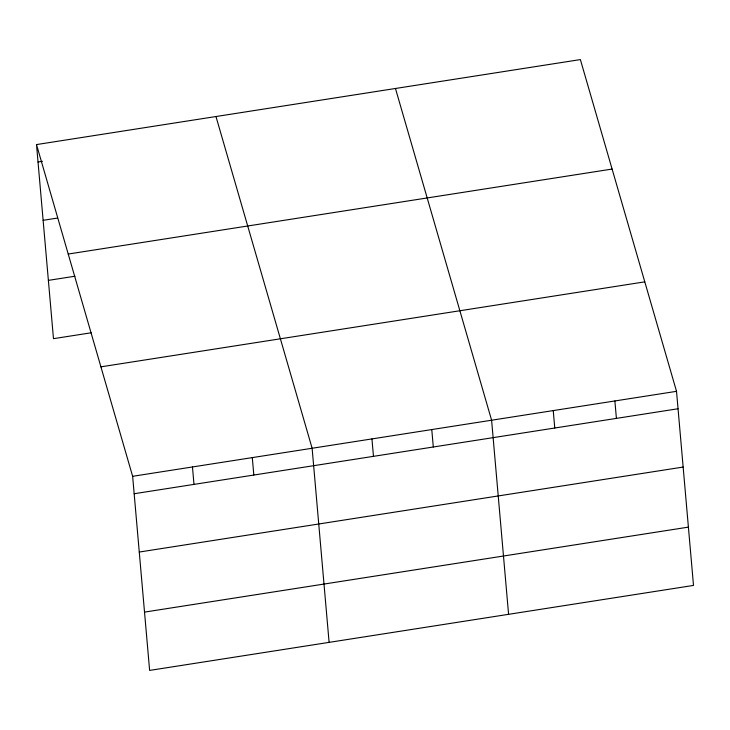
<?xml version="1.0" encoding="UTF-8"?>
<svg xmlns="http://www.w3.org/2000/svg" width="730" height="730" viewBox="0 0 730 730"><rect width="100%" height="100%" fill="white"/><g stroke="black" fill="none" stroke-linecap="round" stroke-linejoin="round"><path stroke-width="1.09" d="M36.5 144.576L580.377 59.586L676.518 391.326L693.5 585.423L149.623 670.414L132.641 476.307L36.5 144.576L53.482 338.674L91.15 332.789M38.024 162.005L42.459 161.312M43.125 220.305L57.524 218.06M68.228 254.049L612.105 169.059M48.381 280.375L74.971 276.223M100.913 366.843L644.791 281.853M132.641 476.307L676.518 391.326M134.165 493.736L678.042 408.754M139.266 552.044L683.143 467.054M144.522 612.105L688.399 527.124M395.459 88.485L491.6 420.215L508.582 614.322M215.98 116.535L312.121 448.266L329.102 642.364M614.879 400.952L616.403 418.381M553.24 410.588L554.764 428.017M431.777 429.568L433.301 446.997M371.944 438.912L373.468 456.341M252.297 457.61L253.821 475.038M192.464 466.963L193.988 484.392"/></g></svg>
